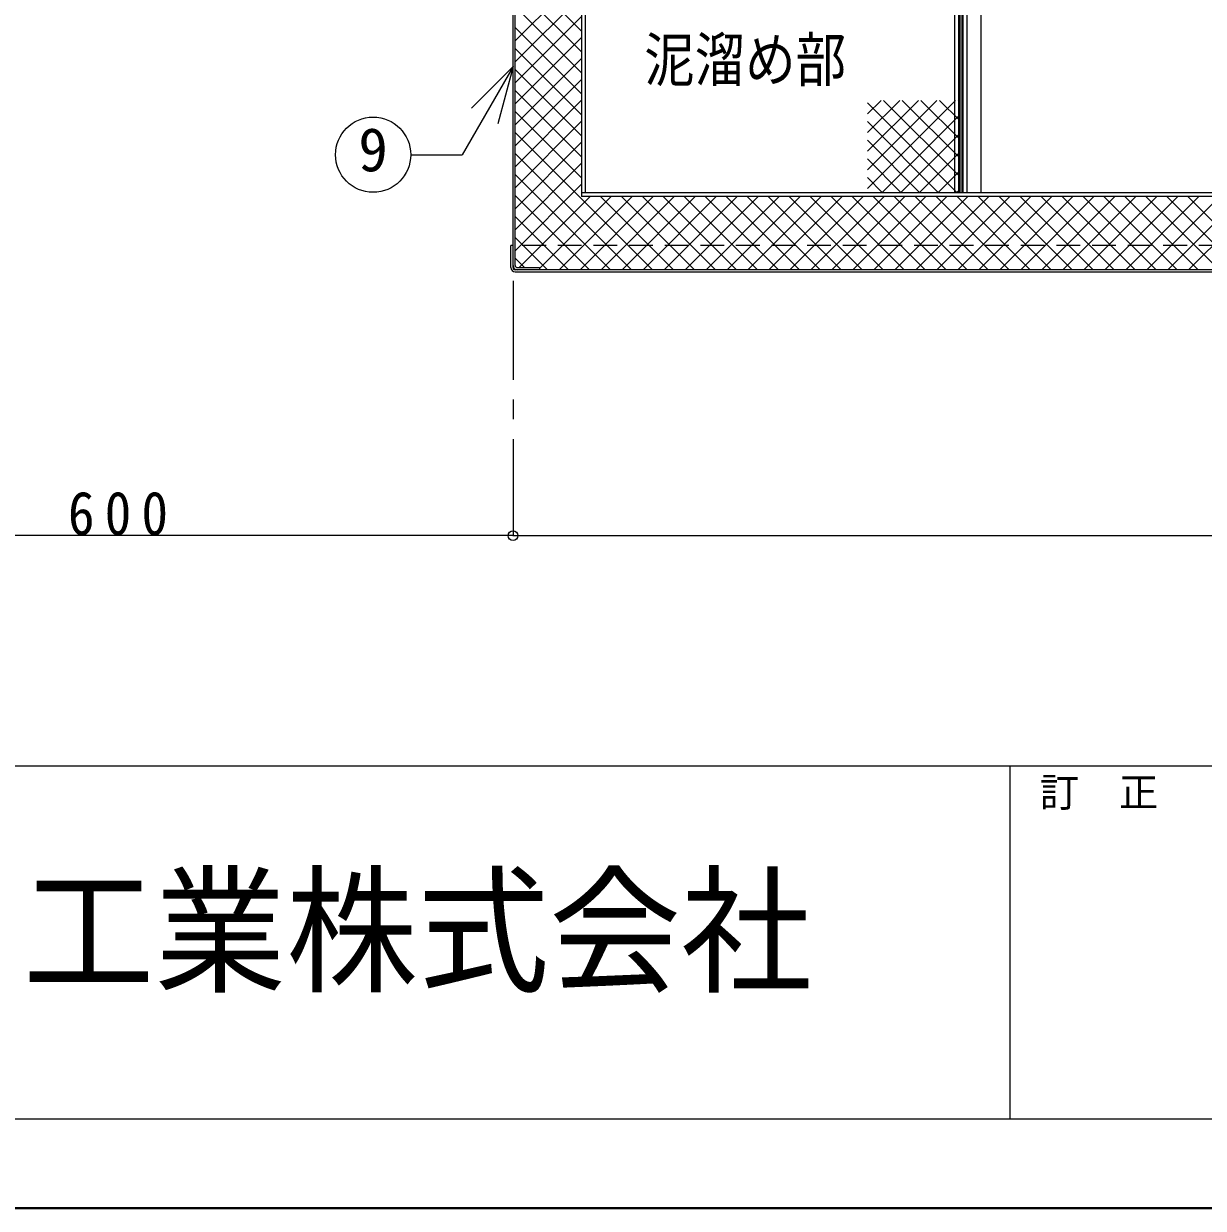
# Model space of a CAD drawing. Units: millimetres at full size, sheet at 1:15; details may follow other scales. Extents: x -3171 to 2904, y -2098 to 2117.
# Drawn here: x -2572 to -1678, y -2098 to -1200 of the extents above; entities that cross this region are included whole.
import ezdxf
from ezdxf.enums import TextEntityAlignment as Align

# ---------------------------------------------------------------- set-up
doc = ezdxf.new("R2010")
doc.units = ezdxf.units.MM
doc.header["$LTSCALE"] = 15
doc.header["$PDMODE"] = 32
doc.header["$PDSIZE"] = 7.5
doc.linetypes.add('CHAIN1', pattern=[8, 5, -1, 1, -1])
doc.linetypes.add('DASHED1', pattern=[1.8, 1.2, -0.6])
doc.layers.add('0-6_補助線', color=4, linetype='Continuous', lineweight=9)
doc.styles.add('ＭＳ ゴシック', font='')
doc.styles.get('ＭＳ ゴシック').set_extended_font_data('MS Gothic')

msp = doc.modelspace()

# ---------------------------------------------------------------- linework, layer by layer
at = {"layer": '0-6_補助線', "color": 7, "lineweight": 18}
for p, q in [((-1865.88, -1327.95), (-1865.88, -527.95)), ((-1862.88, -1327.95), (-1862.88, -527.95)), ((-1859.88, -541.44), (-1859.88, -1327.95)), ((-1856.88, -541.44), (-1856.88, -1327.95)), ((-2200.88, -1384.75), (-2200.88, -851.95)), ((-2199.28, -1383.15), (-2199.28, -851.95)), ((-2200.68, -1232.18), (-2239.36, -1299.17)), ((-2200.68, -1232.18), (-2232.5, -1264)), ((-2200.68, -1232.18), (-2212.33, -1275.64)), ((-2278.44, -1299.17), (-2239.36, -1299.17)), ((-2200.88, -1367.95), (-2202.48, -1367.95)), ((-2202.48, -1384.75), (-2202.48, -1367.95)), ((-692.48, -1386.35), (-2199.28, -1386.35)), ((-2199.28, -1387.95), (-692.48, -1387.95)), ((-2197.68, -1384.75), (-2180.88, -1384.75)), ((-2180.88, -1384.75), (-2180.88, -1386.35))]:
    msp.add_line(p, q, dxfattribs=at)
at = {"layer": '0-6_補助線', "color": 5, "lineweight": 25}
for p, q in [((-1862.13, -527.95), (-1862.13, -1327.95)), ((-1860.63, -527.95), (-1860.63, -1327.95)), ((-2148.88, -851.95), (-2148.88, -1330.95)), ((-2145.88, -1327.95), (-2145.88, -851.95)), ((-742.88, -1327.95), (-2148.88, -1327.95)), ((-742.88, -1330.95), (-2148.88, -1330.95))]:
    msp.add_line(p, q, dxfattribs=at)
at = {"layer": '0-6_補助線'}
for p, q in [((-1845.88, -1327.95), (-1845.88, -527.95)), ((-2199.28, -1154.98), (-2148.88, -1205.38)), ((-2199.28, -1212.87), (-2148.88, -1162.47)), ((-2199.28, -1170.89), (-2148.88, -1221.29)), ((-2199.28, -1228.78), (-2148.88, -1178.38)), ((-2199.28, -1186.8), (-2148.88, -1237.2)), ((-2199.28, -1244.69), (-2148.88, -1194.29)), ((-2199.28, -1202.71), (-2148.88, -1253.11)), ((-2199.28, -1260.6), (-2148.88, -1210.2)), ((-2199.28, -1218.62), (-2148.88, -1269.02)), ((-2199.28, -1276.51), (-2148.88, -1226.11)), ((-2199.28, -1234.53), (-2148.88, -1284.93)), ((-2199.28, -1292.42), (-2148.88, -1242.02)), ((-2199.28, -1250.44), (-2148.88, -1300.84)), ((-2199.28, -1308.33), (-2148.88, -1257.93)), ((-1932.13, -1324.78), (-1865.31, -1257.95)), ((-1932.13, -1310.64), (-1879.45, -1257.95)), ((-1932.13, -1296.5), (-1893.59, -1257.95)), ((-1932.13, -1282.35), (-1907.73, -1257.95)), ((-1932.13, -1268.21), (-1921.88, -1257.95)), ((-1932.13, -1259.92), (-1864.1, -1327.95)), ((-1919.96, -1257.95), (-1862.13, -1315.78)), ((-1905.82, -1257.95), (-1862.13, -1301.64)), ((-1891.67, -1257.95), (-1862.13, -1287.5)), ((-1877.53, -1257.95), (-1862.13, -1273.35)), ((-1863.39, -1257.95), (-1862.13, -1259.21)), ((-2199.28, -1266.35), (-2148.88, -1316.75)), ((-2199.28, -1324.24), (-2148.88, -1273.84)), ((-1932.13, -1274.06), (-1878.24, -1327.95)), ((-1921.16, -1327.95), (-1862.13, -1268.92)), ((-2199.28, -1282.26), (-2095.18, -1386.35)), ((-1907.02, -1327.95), (-1862.13, -1283.06)), ((-2199.28, -1340.15), (-2148.88, -1289.75)), ((-1932.13, -1288.21), (-1892.38, -1327.95)), ((-2199.28, -1298.17), (-2111.09, -1386.35)), ((-1892.88, -1327.95), (-1862.13, -1297.21)), ((-2199.28, -1356.06), (-2148.88, -1305.66)), ((-1932.13, -1302.35), (-1906.53, -1327.95)), ((-2199.28, -1314.08), (-2127, -1386.35)), ((-1932.13, -1316.49), (-1920.67, -1327.95)), ((-1878.74, -1327.95), (-1862.13, -1311.35)), ((-2199.28, -1371.97), (-2148.88, -1321.57)), ((-1864.6, -1327.95), (-1862.13, -1325.49)), ((-2199.28, -1329.99), (-2142.91, -1386.35)), ((-2196.16, -1384.75), (-2142.36, -1330.95)), ((-2180.88, -1385.39), (-2126.45, -1330.95)), ((-2165.94, -1386.35), (-2110.54, -1330.95)), ((-2150.03, -1386.35), (-2094.63, -1330.95)), ((-2134.67, -1330.95), (-2079.27, -1386.35)), ((-2134.12, -1386.35), (-2078.72, -1330.95)), ((-2118.76, -1330.95), (-2063.36, -1386.35)), ((-2118.21, -1386.35), (-2062.81, -1330.95)), ((-2102.85, -1330.95), (-2047.45, -1386.35)), ((-2102.3, -1386.35), (-2046.9, -1330.95)), ((-2086.94, -1330.95), (-2031.54, -1386.35)), ((-2086.39, -1386.35), (-2030.99, -1330.95)), ((-2071.03, -1330.95), (-2015.63, -1386.35)), ((-2070.48, -1386.35), (-2015.08, -1330.95)), ((-2055.12, -1330.95), (-1999.72, -1386.35)), ((-2054.57, -1386.35), (-1999.17, -1330.95)), ((-2039.22, -1330.95), (-1983.82, -1386.35)), ((-2038.66, -1386.35), (-1983.26, -1330.95)), ((-2023.31, -1330.95), (-1967.91, -1386.35)), ((-2022.75, -1386.35), (-1967.35, -1330.95)), ((-2007.4, -1330.95), (-1952, -1386.35)), ((-2006.84, -1386.35), (-1951.44, -1330.95)), ((-1991.49, -1330.95), (-1936.09, -1386.35)), ((-1990.93, -1386.35), (-1935.53, -1330.95)), ((-1975.58, -1330.95), (-1920.18, -1386.35)), ((-1975.02, -1386.35), (-1919.62, -1330.95)), ((-1959.67, -1330.95), (-1904.27, -1386.35)), ((-1959.11, -1386.35), (-1903.71, -1330.95)), ((-1943.76, -1330.95), (-1888.36, -1386.35)), ((-1943.2, -1386.35), (-1887.8, -1330.95)), ((-1927.85, -1330.95), (-1872.45, -1386.35)), ((-1927.29, -1386.35), (-1871.89, -1330.95)), ((-1911.94, -1330.95), (-1856.54, -1386.35)), ((-1911.38, -1386.35), (-1855.98, -1330.95)), ((-1896.03, -1330.95), (-1840.63, -1386.35)), ((-1895.47, -1386.35), (-1840.07, -1330.95)), ((-1880.12, -1330.95), (-1824.72, -1386.35)), ((-1879.56, -1386.35), (-1824.16, -1330.95)), ((-1864.21, -1330.95), (-1808.81, -1386.35)), ((-1863.65, -1386.35), (-1808.25, -1330.95)), ((-1848.3, -1330.95), (-1792.9, -1386.35)), ((-1847.74, -1386.35), (-1792.34, -1330.95)), ((-1832.39, -1330.95), (-1776.99, -1386.35)), ((-1831.83, -1386.35), (-1776.43, -1330.95)), ((-1816.48, -1330.95), (-1761.08, -1386.35)), ((-1815.92, -1386.35), (-1760.52, -1330.95)), ((-1800.57, -1330.95), (-1745.17, -1386.35)), ((-1800.01, -1386.35), (-1744.61, -1330.95)), ((-1784.66, -1330.95), (-1729.26, -1386.35)), ((-1784.1, -1386.35), (-1728.7, -1330.95)), ((-1768.75, -1330.95), (-1713.35, -1386.35)), ((-1768.19, -1386.35), (-1712.79, -1330.95)), ((-1752.84, -1330.95), (-1697.44, -1386.35)), ((-1752.28, -1386.35), (-1696.88, -1330.95)), ((-1736.93, -1330.95), (-1681.53, -1386.35)), ((-1736.37, -1386.35), (-1680.97, -1330.95)), ((-1721.02, -1330.95), (-1665.62, -1386.35)), ((-1720.46, -1386.35), (-1665.06, -1330.95)), ((-1705.11, -1330.95), (-1649.71, -1386.35)), ((-1704.55, -1386.35), (-1649.15, -1330.95)), ((-1689.2, -1330.95), (-1633.8, -1386.35)), ((-1688.64, -1386.35), (-1633.24, -1330.95)), ((-2199.28, -1345.9), (-2158.82, -1386.35)), ((-2199.28, -1361.81), (-2174.73, -1386.35)), ((-2199.28, -1377.72), (-2192.24, -1384.75)), ((-2200.88, -1587.95), (-2800.88, -1587.95)), ((-2200.88, -1587.95), (-690.88, -1587.95))]:
    msp.add_line(p, q, dxfattribs=at)
at = {"layer": '0-6_補助線', "linetype": 'DASHED1'}
msp.add_line((-690.88, -1367.95), (-2201.88, -1367.95), dxfattribs=at)
at = {"layer": '0-6_補助線', "linetype": 'CHAIN1'}
msp.add_line((-2200.88, -1394.75), (-2200.88, -1587.95), dxfattribs=at)
at = {"layer": '0-6_補助線', "color": 6, "lineweight": 25}
for p, q in [((-3103.38, -1762.6), (2836.62, -1762.6)), ((-1824.1, -1762.6), (-1824.1, -2030.45)), ((2836.62, -2030.45), (-3103.38, -2030.45))]:
    msp.add_line(p, q, dxfattribs=at)
at = {"layer": '0-6_補助線', "color": 1, "lineweight": 40}
msp.add_line((2904.12, -2097.95), (-3170.88, -2097.95), dxfattribs=at)
at = {"layer": '0-6_補助線', "color": 7, "lineweight": 18}
msp.add_circle((-2306.94, -1299.17), 28.5, dxfattribs=at)
for centre, radius in [((-2199.28, -1384.75), 3.2), ((-2197.68, -1383.15), 3.2), ((-2199.28, -1384.75), 1.6), ((-2197.68, -1383.15), 1.6)]:
    msp.add_arc(centre, radius, 180, 270, dxfattribs=at)
at = {"layer": '0-6_補助線'}
msp.add_point((-2200.88, -1587.95), dxfattribs=at)

# ---------------------------------------------------------------- texts
at = {"layer": '0-6_補助線', "color": 7, "style": 'ＭＳ ゴシック'}
for s, height, width, p in [('泥溜め部', 32.99, 0.85, (-2101.4, -1253.48)), ('工業株式会社', 76.98, 0.95, (-2572.49, -1949.03))]:
    msp.add_text(s, height=height, dxfattribs=dict(at, width=width)).set_placement(p, align=Align.BOTTOM_LEFT)
for s, height, p in [('9', 32.99, (-2318.19, -1321.67)), ('訂\u3000正', 21.99, (-1801.6, -1800.1))]:
    msp.add_text(s, height=height, dxfattribs=at).set_placement(p, align=Align.BOTTOM_LEFT)
at = {"layer": '0-6_補助線', "color": 7, "insert": (-2538.38, -1587.95), "char_height": 32.99, "attachment_point": 7, "style": 'ＭＳ ゴシック'}
msp.add_mtext('\\T1.38;\\W0.9;600', dxfattribs=at)

doc.saveas('drawing.dxf')
